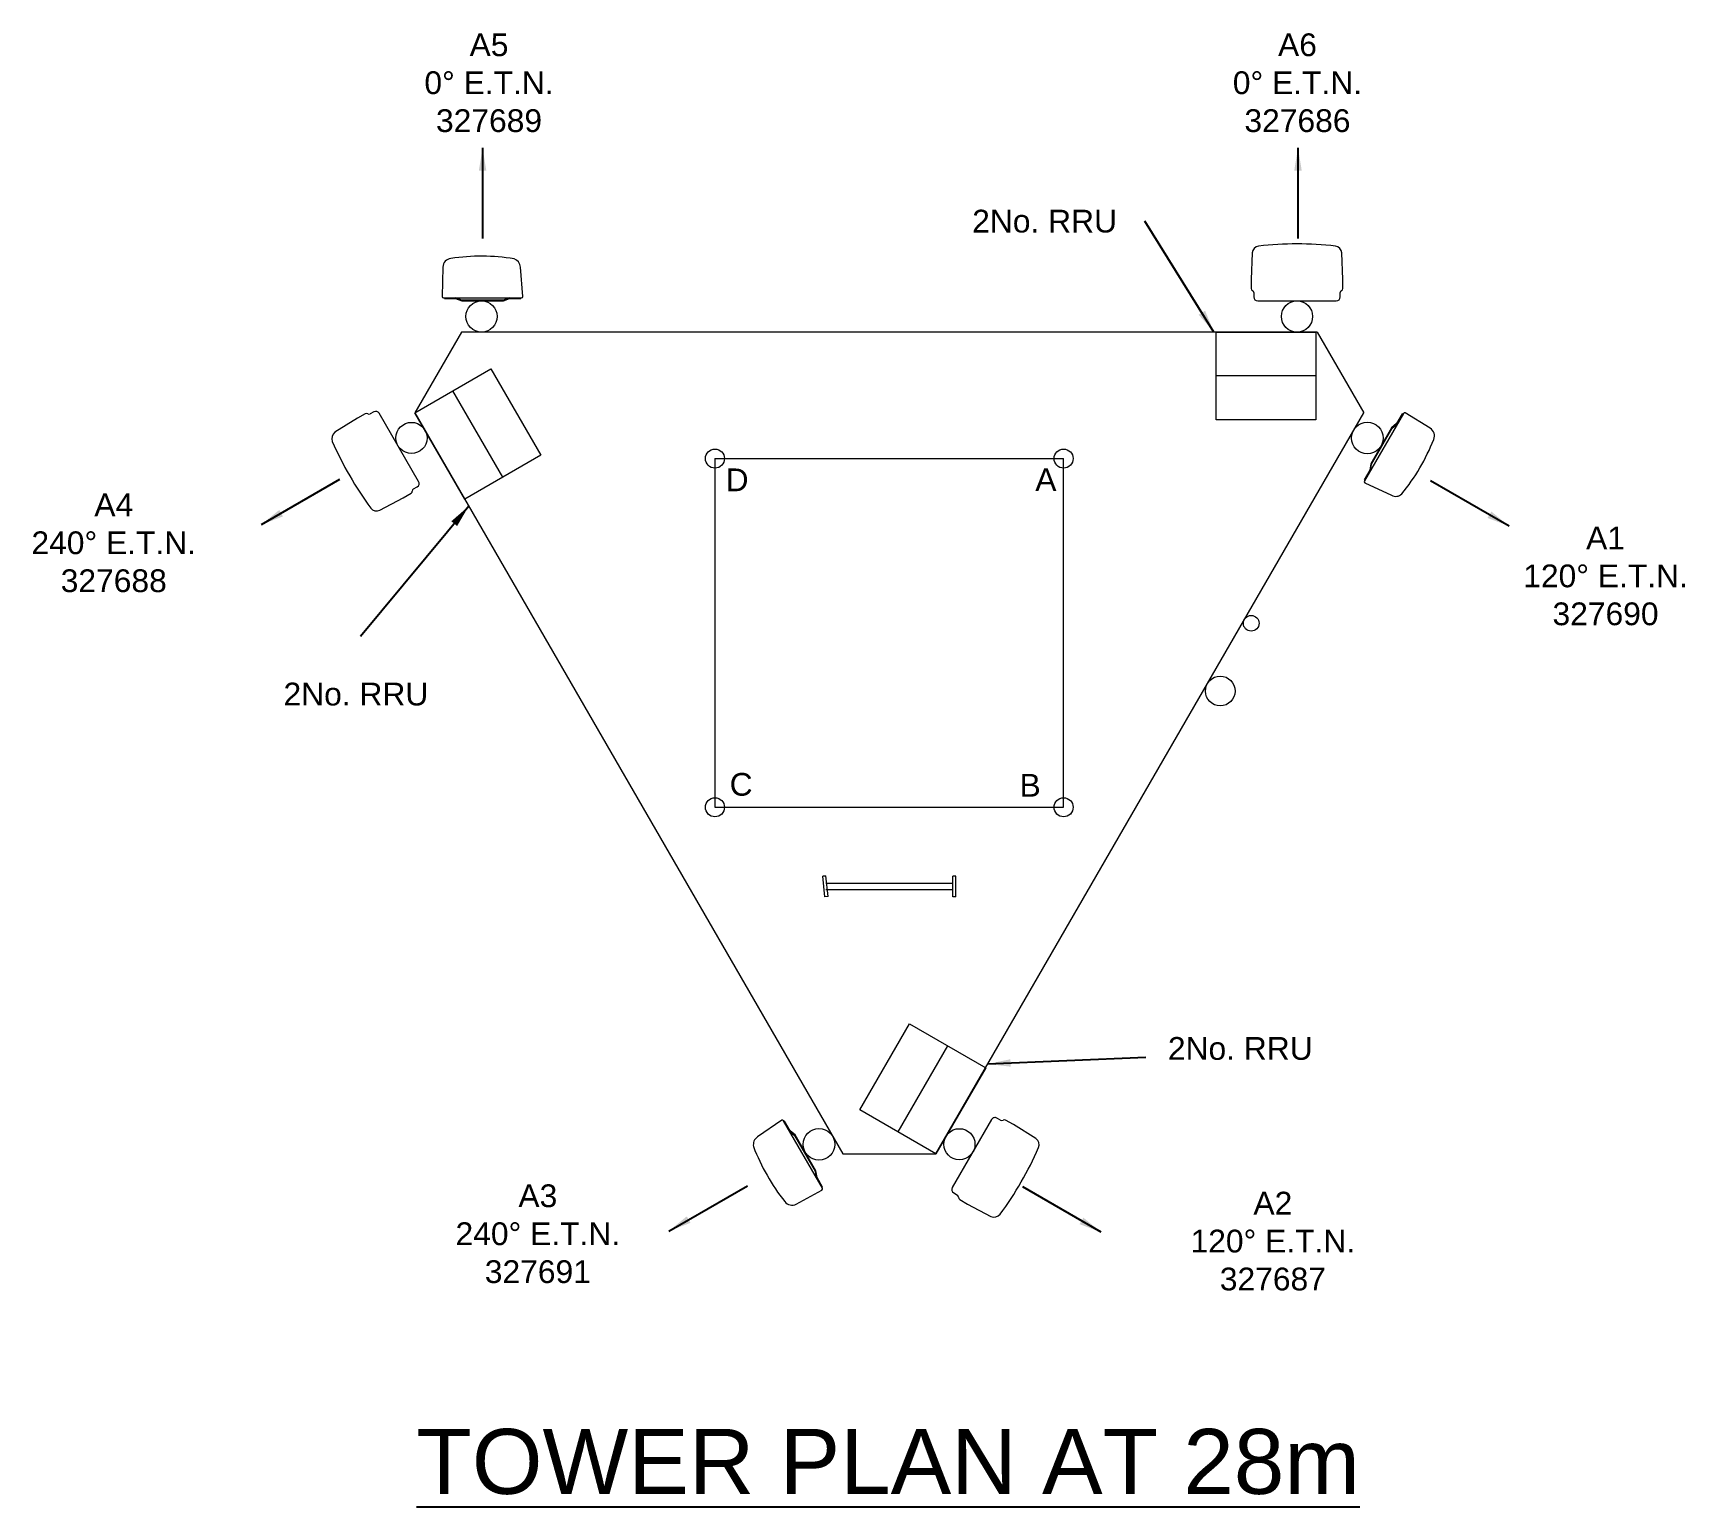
# Model space of a CAD drawing. Header units: millimetres. Extents: x 278432 to 284784, y 5916 to 11583.
import ezdxf

# ---------------------------------------------------------------- set-up
doc = ezdxf.new("R2010")
doc.units = ezdxf.units.MM
doc.header["$LTSCALE"] = 30
doc.layers.add('ACAD ENTITIES HIDDEN', color=7, linetype='Continuous')
for name, color, linetype, lineweight in [('ANTENNAS DISHES', 7, 'Continuous', 5), ('STEELWORK', 7, 'Continuous', 13), ('TOWER MAST', 7, 'Continuous', 18)]:
    doc.layers.add(name, color=color, linetype=linetype, lineweight=lineweight)
doc.styles.add('textstyle3', font='arial.ttf')
doc.dimstyles.new('QCADDimStyle', dxfattribs={"dimtxt": 1.75, "dimasz": 1.75, "dimexe": 1.75, "dimexo": 1.75, "dimgap": 0.75, "dimtad": 1, "dimtoh": 1, "dimzin": 12, "dimdsep": 46, "dimtxsty": 'Standard', "dimcen": 0.09, "dimclrt": 256, "dimazin": 3, "dimtfac": 1, "dimtdec": 4, "dimtofl": 0, "dimtmove": 2, "dimatfit": 3, "dimfxl": 1, "dimtolj": 1, "dimtzin": 0, "dimarcsym": 0})

msp = doc.modelspace()

# ---------------------------------------------------------------- linework, layer by layer
at = {"layer": 'ANTENNAS DISHES'}
for p, q in [((283119.5, 10737.6), (283115.8, 10635.9)), ((283468.9, 10635.9), (283465.3, 10737.6)), ((280007.6, 10682.9), (280005.1, 10570.3)), ((280315.1, 10570.3), (280305.8, 10682.9)), ((283115.8, 10635.9), (283116.1, 10600.9)), ((283468.6, 10600.9), (283468.9, 10635.9)), ((280010.1, 10565.3), (280310.1, 10565.3)), ((280013.9, 10565.3), (280013.9, 10562.3)), ((280013.9, 10562.3), (280056.7, 10562.3)), ((280056.7, 10562.3), (280080.4, 10553.3)), ((280080.4, 10553.3), (280240.4, 10553.3)), ((280240.4, 10553.3), (280264, 10562.3)), ((280264, 10562.3), (280306.9, 10562.3)), ((280306.9, 10562.3), (280306.9, 10565.3)), ((283126.1, 10584.9), (283126.1, 10568.3)), ((283141.1, 10553.3), (283443.6, 10553.3)), ((283458.6, 10568.3), (283458.6, 10584.9)), ((279679, 10101.8), (279592.7, 10047.8)), ((279709.4, 10119), (279679, 10101.8)), ((279742.6, 10126.6), (279728.3, 10118.3)), ((279914.4, 9859.1), (279763.1, 10121.1)), ((283701.5, 10120.5), (283551.5, 9860.7)), ((283697, 10118.7), (283675.6, 10081.5)), ((283699.6, 10117.2), (283697, 10118.7)), ((283804.6, 10063.8), (283708.3, 10122.3)), ((283655.9, 10065.6), (283575.9, 9927)), ((283675.6, 10081.5), (283655.9, 10065.6)), ((283575.9, 9927), (283571.9, 9902.1)), ((283571.9, 9902.1), (283550.5, 9864.9)), ((283550.5, 9864.9), (283553.1, 9863.4)), ((283553.3, 9853.8), (283655.4, 9805.6)), ((279765.6, 9748.3), (279855.5, 9796)), ((279855.5, 9796), (279885.7, 9813.7)), ((279894.5, 9830.4), (279908.9, 9838.7)), ((281903.6, 7273.3), (281610.9, 7442.3)), ((281310.6, 7402.8), (281217.7, 7338.5)), ((281467.4, 7141.2), (281317.4, 7401)), ((281321.6, 7399.7), (281319, 7398.2)), ((281343, 7362.6), (281321.6, 7399.7)), ((282117.8, 7405.8), (281966.6, 7143.8)), ((282152.7, 7403), (282138.3, 7411.3)), ((282202, 7386.4), (282171.5, 7403.7)), ((282288.2, 7332.4), (282202, 7386.4)), ((281362.6, 7346.6), (281343, 7362.6)), ((281442.6, 7208.1), (281362.6, 7346.6)), ((281446.6, 7183.1), (281442.6, 7208.1)), ((281468.1, 7146), (281446.6, 7183.1)), ((281366.7, 7080.3), (281465.5, 7134.4)), ((281465.5, 7144.5), (281468.1, 7146)), ((281972.1, 7123.3), (281986.4, 7115.1)), ((281995.3, 7098.4), (282025.4, 7080.6)), ((282025.4, 7080.6), (282115.3, 7033))]:
    msp.add_line(p, q, dxfattribs=at)
for points in [[(280263.4, 10565.3), (280239.8, 10556.3), (280080.9, 10556.3), (280057.3, 10565.3)], [(283364.8, 10433.4), (283364.8, 10095.4), (282981.8, 10095.4), (282981.8, 10433.4)], [(282981.8, 10433.4), (283364.8, 10433.4)], [(280384.2, 9960.4), (280091.5, 9791.4), (279900, 10123.1), (280192.7, 10292.1)], [(280192.7, 10292.1), (280384.2, 9960.4)], [(283364.8, 10264.4), (282981.8, 10264.4)], [(280237.9, 9875.9), (280046.4, 10207.6)], [(283574.8, 9901), (283578.8, 9926), (283658.3, 10063.6), (283677.9, 10079.6)], [(281610.9, 7442.3), (281802.4, 7774), (282095.1, 7605)], [(281948.8, 7689.5), (281757.3, 7357.8)], [(282095.1, 7605), (281903.6, 7273.3)], [(281340.7, 7360.6), (281360.3, 7344.7), (281439.7, 7207), (281443.8, 7182.1)]]:
    msp.add_lwpolyline(points, dxfattribs=at)
for centre, radius in [((280156.6, 10493.4), 60), ((283292.4, 10493.4), 60), ((279887, 10026.2), 60), ((283562.7, 10025.8), 60.9), ((281454, 7310), 60.9), ((281994, 7310.5), 60)]:
    msp.add_circle(centre, radius, dxfattribs=at)
for centre, radius, start, end in [((283149.8, 10734.1), 30.5, 99.99769, 173.46487), ((283292.4, 9385.3), 1386.8, 83.87676, 96.12324), ((283435, 10734.1), 30.5, 6.53513, 80.00231), ((280042.6, 10681.5), 35, 96.92745, 177.56335), ((280155.3, 9946.8), 778.2, 80.67583, 98.63643), ((280271, 10681.5), 34.8, 2.32646, 72.74383), ((280010.1, 10570.3), 5, 180, 270), ((280310.1, 10570.3), 5, 270, 0), ((283124.5, 10600.5), 8.33, 177.50978, 246.50099), ((283117.8, 10585.2), 8.33, 357.50978, 66.50099), ((283141.1, 10568.3), 15, 180, 270), ((283443.6, 10568.3), 15, 270, 0), ((283467, 10585.2), 8.33, 113.49901, 182.49022), ((283460.3, 10600.5), 8.33, 293.49901, 2.49022), ((279713.9, 10112), 8.33, 53.49901, 122.49022), ((279723.8, 10125.4), 8.33, 233.49901, 302.49022), ((279750.1, 10113.6), 15, 30, 120), ((283705.8, 10118), 5, 60, 150), ((279610.8, 10023.3), 30.5, 126.53513, 200.00231), ((283785.8, 10034.2), 35, 336.92745, 57.56335), ((280850.3, 10574.2), 1386.8, 203.87676, 216.12324), ((283093.2, 10304), 778.2, 320.67583, 338.63643), ((279901.4, 9851.6), 15, 300, 30), ((283555.8, 9858.2), 5, 150, 240), ((279881.8, 9821.1), 8.33, 297.50978, 6.50099), ((279898.4, 9823), 8.33, 117.50978, 186.50099), ((283671.6, 9836.4), 34.8, 242.32646, 312.74383), ((279753.5, 9776.2), 30.5, 219.99769, 293.46487), ((281313.1, 7398.5), 5, 30, 120), ((282130.8, 7398.3), 15, 60, 150), ((282157.1, 7410.1), 8.33, 237.50978, 306.50099), ((282167, 7396.7), 8.33, 57.50978, 126.50099), ((281236.3, 7309.1), 34.8, 122.32646, 192.74383), ((282270.1, 7308), 30.5, 339.99769, 53.46487), ((281930.5, 7576.2), 778.2, 200.67583, 218.63643), ((281030.6, 7858.9), 1386.8, 323.87676, 336.12324), ((281463, 7138.7), 5, 300, 30), ((281979.6, 7136.3), 15, 150, 240), ((281982.6, 7107.7), 8.33, 353.49901, 62.49022), ((281350.5, 7111.3), 35, 216.92745, 297.56335), ((281999.1, 7105.8), 8.33, 173.49901, 242.49022), ((282127.5, 7060.9), 30.5, 246.53513, 320.00231)]:
    msp.add_arc(centre, radius, start, end, dxfattribs=at)
at = {"layer": 'STEELWORK'}
for p, q in [((280079.2, 10433.4), (279900, 10123.1)), ((283369.8, 10433.4), (280079.2, 10433.4)), ((283369.8, 10433.4), (283548.9, 10123.1)), ((279900, 10123.1), (281545.3, 7273.3)), ((281903.6, 7273.3), (283548.9, 10123.1)), ((281545.3, 7273.3), (281903.6, 7273.3))]:
    msp.add_line(p, q, dxfattribs=at)
for centre, radius in [((283116.2, 9313.6), 30.1), ((282997.2, 9053.2), 57.1)]:
    msp.add_circle(centre, radius, dxfattribs=at)
at = {"layer": 'TOWER MAST'}
for p, q in [((281054.1, 9946.9), (281054.1, 8606.2)), ((281054.1, 9946.9), (282394.8, 9946.9)), ((282394.8, 8606.2), (282394.8, 9946.9)), ((281054.1, 8606.2), (282394.8, 8606.2)), ((281476.8, 8262.4), (281468.5, 8341.2)), ((281480.7, 8341.2), (281468.5, 8341.2)), ((281488.9, 8263.7), (281480.6, 8342.4)), ((281980.4, 8341.2), (281968.2, 8341.2)), ((281968.2, 8261.9), (281968.2, 8341.2)), ((281980.4, 8261.9), (281980.4, 8341.2)), ((281488.9, 8263.7), (281476.8, 8262.4)), ((281968.2, 8313.7), (281480.7, 8313.7)), ((281968.2, 8289.4), (281480.7, 8289.4)), ((281980.4, 8261.9), (281968.2, 8261.9))]:
    msp.add_line(p, q, dxfattribs=at)
for centre in [(281054.1, 9946.9), (282394.8, 9946.9), (281054.1, 8606.2), (282394.8, 8606.2)]:
    msp.add_circle(centre, 36.6, dxfattribs=at)

# ---------------------------------------------------------------- texts
at = {"layer": 'ACAD ENTITIES HIDDEN', "char_height": 87.5, "width": 623.402, "attachment_point": 5, "style": 'textstyle3'}
for s, insert in [('A5\\P0{\\fArial|b0|i0|c238|p34;%%D E.T.N.\\P}327689', (280185.2, 11391.4)), ('A6\\P0{\\fArial|b0|i0|c238|p34;%%D E.T.N.\\P}327686', (283294.1, 11391.4)), ('2No. RRU', (282321.7, 10859.2)), ('A4\\P240{\\fArial|b0|i0|c238|p34;%%D E.T.N.\\P}327688', (278742, 9622.5)), ('A1\\P120{\\fArial|b0|i0|c238|p34;%%D E.T.N.\\P}327690', (284478.9, 9495.2)), ('2No. RRU', (279673.3, 9040.9)), ('2No. RRU', (283074.3, 7678.4)), ('A3\\P240{\\fArial|b0|i0|c238|p34;%%D E.T.N.\\P}327691', (280372.9, 6966)), ('A2\\P120{\\fArial|b0|i0|c238|p34;%%D E.T.N.\\P}327687', (283199.5, 6937.7))]:
    msp.add_mtext(s, dxfattribs=dict(at, insert=insert))
at = {"layer": 'ACAD ENTITIES HIDDEN', "style": 'textstyle3'}
for s, insert, char_height, attachment_point in [('D', (281139.2, 9865.1), 87.5, 5), ('A', (282326.6, 9866.1), 87.5, 5), ('C', (281154.7, 8693.7), 87.5, 5), ('B', (282266.2, 8690.7), 87.5, 5), ('{\\LTOWER PLAN AT 28m}', (281720.2, 6216.1), 250, 2)]:
    msp.add_mtext(s, dxfattribs=dict(at, insert=insert, char_height=char_height, attachment_point=attachment_point))

# ---------------------------------------------------------------- leaders
at = {"layer": 'ACAD ENTITIES HIDDEN'}
for points in [[(280160.4, 11141.4), (280160.4, 10792.7)], [(283296.2, 11141.4), (283296.2, 10792.7)], [(282973, 10433.4), (282706.7, 10859.2)], [(279309.9, 9693.2), (279611.9, 9867.5)], [(284108.1, 9687.3), (283806.1, 9861.6)], [(280107.3, 9764.1), (279691.2, 9262.9)], [(282103.5, 7619.4), (282710.4, 7645)], [(280876.9, 6977), (281178.9, 7151.3)], [(282539.4, 6972.1), (282237.5, 7146.4)]]:
    msp.add_leader(points, dimstyle='QCADDimStyle', override={"dimscale": 49.999996, "dimtxt": 0.18, "dimexe": 0.18, "dimexo": 0.0625, "dimgap": 0.09, "dimtad": 0, "dimtih": 1, "dimdec": 4, "dimzin": 0, "dimclrt": 0, "dimadec": 0, "dimazin": 0, "dimtmove": 0}, dxfattribs=at)

doc.saveas('drawing.dxf')
